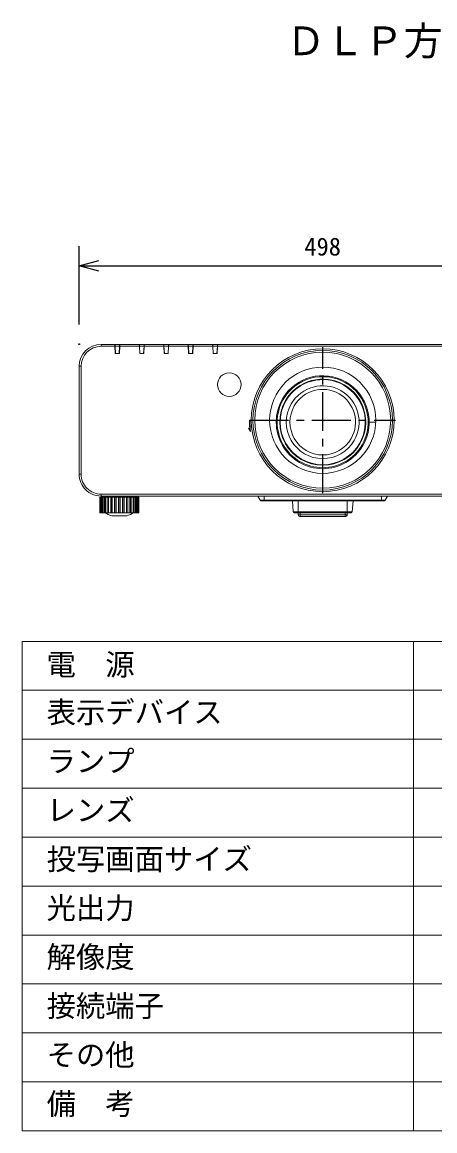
# Model space of a CAD drawing. Units: millimetres, scale not verified. Extents: x -63 to 62, y -57 to 57.
# Drawn here: x -62.5 to -20.3, y -56.5 to 56.7 of the extents above; entities that cross this region are included whole.
import ezdxf
from ezdxf.enums import TextEntityAlignment as Align

# ---------------------------------------------------------------- set-up
doc = ezdxf.new("R2010")
doc.units = ezdxf.units.MM
doc.header["$LTSCALE"] = 0.125
doc.header["$PDMODE"] = 32
doc.header["$PDSIZE"] = 0.0625
doc.linetypes.add('USER1', pattern=[50.8, 31.75, -6.35, 6.35, -6.35])
for name, color, linetype in [('0-0_0', 7, 'Continuous'), ('0-2_MOJI1', 7, 'Continuous'), ('0-4_DEFPOINTS', 7, 'Continuous'), ('0-6_SUNPO', 7, 'Continuous'), ('0-7_KIJUN', 7, 'USER1')]:
    doc.layers.add(name, color=color, linetype=linetype)
doc.layers.add('0-1_WAKU', color=1, linetype='Continuous', lineweight=18)
doc.layers.add('0-5_GAIKEI', color=1, linetype='Continuous', lineweight=18)
doc.styles.add('ＭＳ ゴシック', font='')
doc.styles.get('ＭＳ ゴシック').set_extended_font_data('MS Gothic')

# ---------------------------------------------------------------- blocks, each defined once
blk = doc.blocks.new('_OPEN30')
at = {"layer": '0-0_0'}
blk.add_line((0, 0), (-1, 0), dxfattribs=at)
blk.add_lwpolyline([(-1, 0.26795), (0, 0), (-1, -0.26795)], dxfattribs=at)
blk = doc.blocks.new('D6')
at = {"layer": '0-4_DEFPOINTS'}
for p in [(-7.021, 19.6108), (-56.821, 11.6108), (-7.021, 11.6108)]:
    blk.add_point(p, dxfattribs=at)
at = {"layer": '0-6_SUNPO'}
for p, q in [((-56.821, 13.6108), (-56.821, 21.6108)), ((-7.021, 13.6108), (-7.021, 21.6108)), ((-54.821, 19.6108), (-9.021, 19.6108))]:
    blk.add_line(p, q, dxfattribs=at)
at = {"layer": '0-6_SUNPO', "xscale": 2, "yscale": 2, "rotation": 180}
blk.add_blockref('_OPEN30', (-56.821, 19.6108), dxfattribs=at)
at = {"layer": '0-6_SUNPO', "xscale": 2, "yscale": 2}
blk.add_blockref('_OPEN30', (-7.021, 19.6108), dxfattribs=at)
at = {"layer": '0-6_SUNPO', "style": 'ＭＳ ゴシック'}
blk.add_text('498', height=1.833, dxfattribs=at).set_placement((-33.796, 20.1108), align=Align.BOTTOM_LEFT)

msp = doc.modelspace()

# ---------------------------------------------------------------- linework, layer by layer
at = {"layer": '0-1_WAKU', "color": 4}
for p, q in [((-62.511, -6.5084), (-62.511, -56.5084)), ((62.489, -6.5084), (-62.511, -6.5084)), ((-22.511, -56.5084), (-22.511, -6.5084)), ((-62.511, -56.5084), (62.489, -56.5084))]:
    msp.add_line(p, q, dxfattribs=at)
at = {"layer": '0-1_WAKU'}
for p, q in [((-62.511, -11.5084), (62.489, -11.5084)), ((-62.511, -16.5084), (62.489, -16.5084)), ((-62.511, -21.5084), (62.489, -21.5084)), ((-62.511, -26.5084), (62.489, -26.5084)), ((-62.511, -31.5084), (62.489, -31.5084)), ((-62.511, -36.5084), (62.489, -36.5084)), ((-62.511, -41.5084), (62.489, -41.5084)), ((-62.511, -46.5084), (62.489, -46.5084)), ((-62.511, -51.5084), (62.489, -51.5084))]:
    msp.add_line(p, q, dxfattribs=at)
at = {"layer": '0-5_GAIKEI', "color": 7}
for p, q in [((-50.5398, 23.8321), (-54.44, 23.8321)), ((-50.5398, 23.8321), (-50.5196, 23.8321)), ((-50.5196, 23.8321), (-50.0411, 23.8321)), ((-48.0196, 23.8321), (-47.5411, 23.8321)), ((-45.5196, 23.8321), (-45.0411, 23.8321)), ((-43.0196, 23.8321), (-42.5411, 23.8321)), ((-50.0228, 23.782), (-50.0402, 23.782)), ((-43.0205, 23.782), (-43.0372, 23.782)), ((-56.68, 10.5721), (-56.68, 21.5921)), ((-56.6364, 10.1321), (-56.6333, 10.1321)), ((-54.5605, 8.2321), (-54.5751, 8.2321)), ((-54.5751, 8.2321), (-54.5751, 6.6321)), ((-54.5324, 8.2321), (-54.5605, 8.2321)), ((-54.5025, 8.2321), (-54.5324, 8.2321)), ((-54.4594, 8.2321), (-54.5025, 8.2321)), ((-54.4303, 8.2321), (-54.4594, 8.2321)), ((-9.12, 8.3321), (-54.44, 8.3321)), ((-54.3458, 8.2321), (-54.4303, 8.2321)), ((-54.2761, 8.2321), (-54.3458, 8.2321)), ((-54.2473, 8.2321), (-54.2761, 8.2321)), ((-54.112, 8.2321), (-54.2473, 8.2321)), ((-54.0187, 8.2321), (-54.112, 8.2321)), ((-53.9915, 8.2321), (-54.0187, 8.2321)), ((-53.8113, 8.2321), (-53.9915, 8.2321)), ((-53.6985, 8.2321), (-53.8113, 8.2321)), ((-53.674, 8.2321), (-53.6985, 8.2321)), ((-53.4567, 8.2321), (-53.674, 8.2321)), ((-53.3293, 8.2321), (-53.4567, 8.2321)), ((-53.3481, 8.3321), (-53.3481, 8.2321)), ((-53.3086, 8.2321), (-53.3293, 8.2321)), ((-53.0683, 8.2321), (-53.3087, 8.2321)), ((-53.0637, 8.2321), (-53.0683, 8.2321)), ((-52.9274, 8.2321), (-53.0637, 8.2321)), ((-52.9115, 8.2321), (-52.9274, 8.2321)), ((-52.6602, 8.2321), (-52.9115, 8.2321)), ((-52.6497, 8.2321), (-52.6602, 8.2321)), ((-52.5103, 8.2321), (-52.6497, 8.2321)), ((-52.4998, 8.2321), (-52.5103, 8.2321)), ((-52.2485, 8.2321), (-52.4998, 8.2321)), ((-52.2326, 8.2321), (-52.2485, 8.2321)), ((-52.0962, 8.2321), (-52.2326, 8.2321)), ((-52.0916, 8.2321), (-52.0962, 8.2321)), ((-51.8513, 8.2321), (-52.0917, 8.2321)), ((-51.8307, 8.2321), (-51.8513, 8.2321)), ((-51.7033, 8.2321), (-51.8307, 8.2321)), ((-51.8119, 8.2321), (-51.8119, 8.3321)), ((-51.486, 8.2321), (-51.7033, 8.2321)), ((-51.4615, 8.2321), (-51.486, 8.2321)), ((-51.3488, 8.2321), (-51.4615, 8.2321)), ((-51.1685, 8.2321), (-51.3487, 8.2321)), ((-51.1412, 8.2321), (-51.1685, 8.2321)), ((-51.048, 8.2321), (-51.1413, 8.2321)), ((-50.9126, 8.2321), (-51.048, 8.2321)), ((-50.8838, 8.2321), (-50.9126, 8.2321)), ((-50.8141, 8.2321), (-50.8839, 8.2321)), ((-50.7297, 8.2321), (-50.8141, 8.2321)), ((-50.7006, 8.2321), (-50.7297, 8.2321)), ((-50.6575, 8.2321), (-50.7006, 8.2321)), ((-50.6276, 8.2321), (-50.6575, 8.2321)), ((-50.5995, 8.2321), (-50.6276, 8.2321)), ((-50.5849, 8.2321), (-50.5994, 8.2321)), ((-50.5849, 8.2321), (-50.5849, 6.6321)), ((-54.5751, 6.6321), (-54.5605, 6.6321)), ((-54.5605, 6.6321), (-54.5324, 6.6321)), ((-54.5324, 6.6321), (-54.5025, 6.6321)), ((-54.5025, 6.6321), (-54.4594, 6.6321)), ((-54.4594, 6.6321), (-54.4303, 6.6321)), ((-54.4303, 6.6321), (-54.3458, 6.6321)), ((-54.3458, 6.6321), (-54.2761, 6.6321)), ((-54.2761, 6.6321), (-54.2473, 6.6321)), ((-54.2473, 6.6321), (-54.112, 6.6321)), ((-54.112, 6.6321), (-54.0187, 6.6321)), ((-54.112, 6.6321), (-54.112, 6.6321)), ((-54.0187, 6.6321), (-53.9915, 6.6321)), ((-53.9915, 6.6321), (-53.8113, 6.6321)), ((-53.8113, 6.6321), (-53.6985, 6.6321)), ((-53.8112, 6.6321), (-53.8113, 6.6321)), ((-53.6985, 6.6321), (-53.674, 6.6321)), ((-53.674, 6.6321), (-53.4567, 6.6321)), ((-53.4567, 6.6321), (-53.3293, 6.6321)), ((-51.8119, 6.3321), (-53.3481, 6.3321)), ((-53.3293, 6.6321), (-53.3086, 6.6321)), ((-53.3087, 6.6321), (-53.0683, 6.6321)), ((-53.0683, 6.6321), (-53.0637, 6.6321)), ((-53.0637, 6.6321), (-52.9274, 6.6321)), ((-52.9274, 6.6321), (-52.9115, 6.6321)), ((-52.9115, 6.6321), (-52.6602, 6.6321)), ((-52.6602, 6.6321), (-52.6497, 6.6321)), ((-52.6497, 6.6321), (-52.5103, 6.6321)), ((-52.5103, 6.6321), (-52.4998, 6.6321)), ((-52.4998, 6.6321), (-52.2485, 6.6321)), ((-52.2485, 6.6321), (-52.2326, 6.6321)), ((-52.2326, 6.6321), (-52.0962, 6.6321)), ((-52.0962, 6.6321), (-52.0916, 6.6321)), ((-52.0917, 6.6321), (-51.8513, 6.6321)), ((-51.8513, 6.6321), (-51.8307, 6.6321)), ((-51.8307, 6.6321), (-51.7033, 6.6321)), ((-51.7033, 6.6321), (-51.486, 6.6321)), ((-51.486, 6.6321), (-51.4615, 6.6321)), ((-51.4615, 6.6321), (-51.3488, 6.6321)), ((-51.3487, 6.6321), (-51.1685, 6.6321)), ((-51.1685, 6.6321), (-51.1412, 6.6321)), ((-51.1413, 6.6321), (-51.048, 6.6321)), ((-51.0479, 6.6321), (-50.9126, 6.6321)), ((-50.9126, 6.6321), (-50.8838, 6.6321)), ((-50.8839, 6.6321), (-50.8141, 6.6321)), ((-50.8141, 6.6321), (-50.7297, 6.6321)), ((-50.7297, 6.6321), (-50.7006, 6.6321)), ((-50.7006, 6.6321), (-50.6575, 6.6321)), ((-50.6575, 6.6321), (-50.6276, 6.6321)), ((-50.6276, 6.6321), (-50.5995, 6.6321)), ((-50.5994, 6.6321), (-50.5849, 6.6321))]:
    msp.add_line(p, q, dxfattribs=at)
at = {"layer": '0-5_GAIKEI'}
for p, q in [((-54.44, 23.8321), (-54.44, 23.6321)), ((-53.0246, 23.5433), (-53.0196, 23.8321)), ((-53.0091, 23.6321), (-53.0196, 23.8321)), ((-52.5411, 23.8321), (-52.5516, 23.6321)), ((-52.5411, 23.8321), (-52.5359, 23.5333)), ((-50.5246, 23.5433), (-50.5196, 23.8321)), ((-50.5091, 23.6321), (-50.5196, 23.8321)), ((-50.0411, 23.8321), (-50.0516, 23.6321)), ((-50.0411, 23.8321), (-50.0359, 23.5333)), ((-48.0247, 23.5433), (-48.0196, 23.8321)), ((-48.0091, 23.6321), (-48.0196, 23.8321)), ((-47.5411, 23.8321), (-47.5516, 23.6321)), ((-47.5411, 23.8321), (-47.5359, 23.5333)), ((-45.5246, 23.5433), (-45.5196, 23.8321)), ((-45.5091, 23.6321), (-45.5196, 23.8321)), ((-45.0411, 23.8321), (-45.0516, 23.6321)), ((-45.0411, 23.8321), (-45.0359, 23.5333)), ((-43.0247, 23.5433), (-43.0196, 23.8321)), ((-43.0091, 23.6321), (-43.0196, 23.8321)), ((-42.5411, 23.8321), (-42.5516, 23.6321)), ((-42.5411, 23.8321), (-42.5359, 23.5333)), ((-53.0293, 23.6321), (-54.44, 23.6321)), ((-53.0205, 23.782), (-53.0372, 23.782)), ((-53.0091, 23.6321), (-52.9703, 22.8921)), ((-52.5516, 23.6321), (-53.0091, 23.6321)), ((-52.9905, 22.8921), (-52.9703, 22.8921)), ((-52.57, 22.8821), (-52.99, 22.8821)), ((-52.9703, 22.8921), (-52.5904, 22.8921)), ((-52.9703, 22.8921), (-52.97, 22.8821)), ((-52.5695, 22.8921), (-52.5904, 22.8921)), ((-52.5903, 22.8921), (-52.5516, 23.6321)), ((-50.5293, 23.6321), (-52.5307, 23.6321)), ((-50.5319, 23.682), (-50.5222, 23.682)), ((-50.5091, 23.6321), (-50.4703, 22.8921)), ((-50.0516, 23.6321), (-50.5091, 23.6321)), ((-50.4703, 22.8921), (-50.4905, 22.8921)), ((-50.07, 22.8821), (-50.49, 22.8821)), ((-50.4703, 22.8921), (-50.0904, 22.8921)), ((-50.0695, 22.8921), (-50.0904, 22.8921)), ((-50.0903, 22.8921), (-50.0516, 23.6321)), ((-48.0293, 23.6321), (-50.0307, 23.6321)), ((-48.0319, 23.682), (-48.0222, 23.682)), ((-48.0091, 23.6321), (-47.9703, 22.8921)), ((-47.5516, 23.6321), (-48.0091, 23.6321)), ((-47.9703, 22.8921), (-47.9905, 22.8921)), ((-47.57, 22.8821), (-47.99, 22.8821)), ((-47.9703, 22.8921), (-47.5904, 22.8921)), ((-47.5904, 22.8921), (-47.5516, 23.6321)), ((-47.5695, 22.8921), (-47.5904, 22.8921)), ((-45.5293, 23.6321), (-47.5307, 23.6321)), ((-45.5091, 23.6321), (-45.4703, 22.8921)), ((-45.0516, 23.6321), (-45.5091, 23.6321)), ((-45.4703, 22.8921), (-45.4905, 22.8921)), ((-45.07, 22.8821), (-45.49, 22.8821)), ((-45.4703, 22.8921), (-45.0904, 22.8921)), ((-45.0695, 22.8921), (-45.0904, 22.8921)), ((-45.0903, 22.8921), (-45.0516, 23.6321)), ((-45.0489, 23.682), (-45.0281, 23.682)), ((-43.0293, 23.6321), (-45.0307, 23.6321)), ((-43.0091, 23.6321), (-42.9703, 22.8921)), ((-42.5516, 23.6321), (-43.0091, 23.6321)), ((-42.9703, 22.8921), (-42.9905, 22.8921)), ((-42.57, 22.8821), (-42.99, 22.8821)), ((-42.9703, 22.8921), (-42.5904, 22.8921)), ((-42.5907, 22.8821), (-42.5904, 22.8921)), ((-42.5904, 22.8921), (-42.5695, 22.8921)), ((-42.5903, 22.8921), (-42.5516, 23.6321)), ((-42.5384, 23.682), (-42.5281, 23.682)), ((-9.12, 23.6321), (-42.5307, 23.6321)), ((-56.48, 21.5921), (-56.68, 21.5921)), ((-56.48, 21.5921), (-56.48, 10.5721)), ((-35.8936, 18.2571), (-35.807, 18.2071)), ((-28.4502, 18.5995), (-28.4508, 18.599)), ((-35.5905, 18.0821), (-35.5472, 18.0571)), ((-39.2643, 16.0794), (-39.2144, 16.0776)), ((-27.03, 15.8787), (-26.3588, 15.8787)), ((-39.3707, 15.2585), (-39.2399, 15.2628)), ((-39.1542, 14.9323), (-39.3707, 15.2585)), ((-35.4674, 13.29), (-35.4665, 13.2907)), ((-27.753, 13.5571), (-27.6664, 13.5071)), ((-56.48, 10.5721), (-56.68, 10.5721)), ((-54.5605, 8.2321), (-54.5605, 6.6321)), ((-54.5324, 8.2321), (-54.5324, 6.6321)), ((-54.5025, 8.2321), (-54.5025, 6.6321)), ((-54.4594, 8.2321), (-54.4594, 6.6321)), ((-54.44, 8.5321), (-9.12, 8.5321)), ((-54.44, 8.5321), (-54.44, 8.3321)), ((-54.4303, 8.2321), (-54.4303, 6.6321)), ((-54.3458, 8.2321), (-54.3458, 6.6321)), ((-54.2761, 8.2321), (-54.2761, 6.6321)), ((-54.2473, 8.2321), (-54.2473, 6.6321)), ((-54.112, 8.2321), (-54.112, 6.6321)), ((-54.0187, 8.2321), (-54.0187, 6.6321)), ((-53.9915, 8.2321), (-53.9915, 6.6321)), ((-53.8113, 8.2321), (-53.8113, 6.6321)), ((-53.6985, 8.2321), (-53.6985, 6.6321)), ((-53.674, 8.2321), (-53.674, 6.6321)), ((-53.4567, 8.2321), (-53.4567, 6.6321)), ((-53.3293, 8.2321), (-53.3293, 6.6321)), ((-53.3087, 8.2321), (-53.3087, 6.6321)), ((-53.0683, 8.2321), (-53.0683, 6.6321)), ((-53.0637, 8.2321), (-53.0637, 6.6321)), ((-52.9274, 8.2321), (-52.9274, 6.6321)), ((-52.9115, 8.2321), (-52.9115, 6.6321)), ((-52.6602, 8.2321), (-52.6602, 6.6321)), ((-52.6497, 8.2321), (-52.6497, 6.6321)), ((-52.5103, 8.2321), (-52.5103, 6.6321)), ((-52.4998, 8.2321), (-52.4998, 6.6321)), ((-52.2485, 8.2321), (-52.2485, 6.6321)), ((-52.2326, 8.2321), (-52.2326, 6.6321)), ((-52.0962, 8.2321), (-52.0962, 6.6321)), ((-52.0917, 8.2321), (-52.0917, 6.6321)), ((-51.8513, 8.2321), (-51.8513, 6.6321)), ((-51.8307, 8.2321), (-51.8307, 6.6321)), ((-51.7033, 8.2321), (-51.7033, 6.6321)), ((-51.486, 8.2321), (-51.486, 6.6321)), ((-51.4615, 8.2321), (-51.4615, 6.6321)), ((-51.3487, 8.2321), (-51.3487, 6.6321)), ((-51.1685, 8.2321), (-51.1685, 6.6321)), ((-51.1413, 8.2321), (-51.1413, 6.6321)), ((-51.0479, 8.2321), (-51.0479, 6.6321)), ((-50.9126, 8.2321), (-50.9126, 6.6321)), ((-50.8839, 8.2321), (-50.8839, 6.6321)), ((-50.8141, 8.2321), (-50.8141, 6.6321)), ((-50.7297, 8.2321), (-50.7297, 6.6321)), ((-50.7006, 8.2321), (-50.7006, 6.6321)), ((-50.6575, 8.2321), (-50.6575, 6.6321)), ((-50.6276, 8.2321), (-50.6276, 6.6321)), ((-50.5994, 8.2321), (-50.5994, 6.6321)), ((-38.1786, 7.9321), (-38.4095, 8.3321)), ((-38.1786, 7.9321), (-37.78, 7.9321)), ((-37.78, 7.9321), (-37.78, 8.3321)), ((-37.78, 7.9321), (-37.78, 7.8321)), ((-25.78, 7.9321), (-25.78, 8.3321)), ((-25.78, 7.9321), (-25.78, 7.8321)), ((-25.3814, 7.9321), (-25.1504, 8.3321)), ((-34.788, 6.7234), (-34.885, 7.8321)), ((-29.28, 6.7234), (-29.28, 7.8321)), ((-28.772, 6.7234), (-28.675, 7.8321)), ((-34.28, 6.4321), (-34.28, 6.6321)), ((-34.28, 6.4321), (-34.08, 6.4321)), ((-34.08, 6.4321), (-34.08, 6.2321)), ((-29.48, 6.2321), (-34.08, 6.2321)), ((-29.48, 6.4321), (-29.28, 6.4321)), ((-29.48, 6.2321), (-29.48, 6.4321)), ((-29.28, 6.6321), (-29.28, 6.4321))]:
    msp.add_line(p, q, dxfattribs=at)
for points in [[(-52.99, 22.8821), (-53.0293, 23.6321), (-53.0398, 23.8321)], [(-52.5202, 23.8321), (-52.5307, 23.6321), (-52.57, 22.8821)], [(-50.49, 22.8821), (-50.5293, 23.6321), (-50.5398, 23.8321)], [(-50.0202, 23.8321), (-50.0307, 23.6321), (-50.07, 22.8821)], [(-47.99, 22.8821), (-48.0293, 23.6321), (-48.0398, 23.8321)], [(-47.5202, 23.8321), (-47.5307, 23.6321), (-47.57, 22.8821)], [(-45.49, 22.8821), (-45.5293, 23.6321), (-45.5398, 23.8321)], [(-45.0202, 23.8321), (-45.0307, 23.6321), (-45.07, 22.8821)], [(-42.99, 22.8821), (-43.0293, 23.6321), (-43.0398, 23.8321)], [(-42.5202, 23.8321), (-42.5307, 23.6321), (-42.57, 22.8821)], [(-37.78, 7.9321), (-25.78, 7.9321), (-25.3814, 7.9321)], [(-25.5546, 7.8321), (-25.78, 7.8321), (-37.78, 7.8321), (-38.0054, 7.8321)], [(-34.788, 6.7234), (-34.28, 6.7234), (-34.28, 7.8321)], [(-28.8716, 6.6321), (-29.28, 6.6321), (-34.28, 6.6321), (-34.6884, 6.6321)], [(-34.28, 6.6321), (-34.28, 6.7234), (-29.28, 6.7234)], [(-34.08, 6.6321), (-34.08, 6.4321), (-29.48, 6.4321), (-29.48, 6.6321)], [(-29.28, 6.6321), (-29.28, 6.7234), (-28.772, 6.7234)]]:
    msp.add_lwpolyline(points, dxfattribs=at)
at = {"layer": '0-5_GAIKEI', "color": 7}
for points in [[(-50.0411, 23.8321), (-50.0202, 23.8321), (-48.0398, 23.8321), (-48.0196, 23.8321)], [(-47.5411, 23.8321), (-47.5202, 23.8321), (-45.5398, 23.8321), (-45.5196, 23.8321)], [(-45.0411, 23.8321), (-45.0202, 23.8321), (-43.0398, 23.8321), (-43.0196, 23.8321)], [(-42.5411, 23.8321), (-42.5202, 23.8321), (-9.12, 23.8321)]]:
    msp.add_lwpolyline(points, dxfattribs=at)
at = {"layer": '0-5_GAIKEI'}
for centre, radius in [((-31.78, 16.0821), 7.3018), ((-31.78, 16.0821), 7.1325), ((-31.78, 16.0821), 6.95), ((-41.33, 19.7221), 1.2024), ((-31.78, 16.0821), 5.4268)]:
    msp.add_circle(centre, radius, dxfattribs=at)
at = {"layer": '0-5_GAIKEI', "color": 7}
for centre, radius, start, end in [((-54.44, 21.5921), 2.24, 89.99998, 179.99996), ((-56.3843, 22.2097), 0.2, 162.37704, 177.35395), ((-54.44, 10.5721), 2.24, 179.99996, 270), ((-55.0474, 8.677), 0.25, 252.22949, 257.07368), ((-52.58, 9.2321), 3, 240.0735, 255.16483), ((-52.58, 9.2321), 3, 284.83512, 299.92645)]:
    msp.add_arc(centre, radius, start, end, dxfattribs=at)
at = {"layer": '0-5_GAIKEI'}
for centre, radius, start, end in [((-54.44, 21.5921), 2.04, 89.99998, 179.99996), ((-31.78, 15.8821), 4.75, 330, 149.99997), ((-31.78, 15.8821), 4.65, 330, 149.99997), ((-31.78, 15.8821), 4.4, 330, 149.99997), ((-31.78, 15.8821), 4.35, 330, 149.99997), ((-31.78, 15.8821), 3.72, 330, 149.99997), ((-31.78, 15.8821), 4.75, 149.99997, 329.99999), ((-31.78, 15.8821), 4.65, 149.99997, 329.99999), ((-35.9021, 18.1099), 0.0712, 126.25665, 179.99996), ((-31.78, 15.8821), 3.3512, 330, 149.99997), ((-31.78, 15.8821), 4.4, 149.99997, 329.99999), ((-31.78, 15.8821), 4.35, 149.99997, 329.99999), ((-31.78, 15.8821), 3.72, 149.99997, 329.99999), ((-31.78, 15.8821), 3.3512, 149.99997, 329.99999), ((-31.7901, 15.8945), 7.4766, 178.58251, 184.84645), ((-31.7537, 15.8951), 7.4629, 178.59879, 187.41263), ((-54.44, 10.5721), 2.04, 179.99996, 270), ((-38.0054, 8.0321), 0.2, 209.99996, 270), ((-25.5546, 8.0321), 0.2, 270, 329.99999), ((-34.6884, 6.7321), 0.1, 184.99999, 270), ((-34.08, 6.4321), 0.2, 179.99996, 270), ((-29.48, 6.4321), 0.2, 270, 359.99998), ((-28.8716, 6.7321), 0.1, 270, 355.00001)]:
    msp.add_arc(centre, radius, start, end, dxfattribs=at)
at = {"layer": '0-7_KIJUN'}
for p, q in [((-31.78, 8.6321), (-31.78, 23.5321)), ((-39.23, 16.0821), (-24.33, 16.0821))]:
    msp.add_line(p, q, dxfattribs=at)

# ---------------------------------------------------------------- block references
at = {"layer": '0-6_SUNPO'}
msp.add_blockref('D6', (0.141, 12.2451), dxfattribs=at)

# ---------------------------------------------------------------- texts
at = {"layer": '0-2_MOJI1', "style": 'ＭＳ ゴシック'}
for s, height, p in [('ＤＬＰ方式プロジェクター', 2.933, (-35.511, 52.4916)), ('電\u3000源', 2.199, (-60.011, -10.6403)), ('表示デバイス', 2.199, (-60.011, -15.5084)), ('ランプ', 2.199, (-60.011, -20.5084)), ('レンズ', 2.199, (-60.011, -25.5084)), ('投写画面サイズ', 2.199, (-60.011, -30.5084)), ('光出力', 2.199, (-60.011, -35.5084)), ('解像度', 2.199, (-60.011, -40.5084)), ('接続端子', 2.199, (-60.011, -45.5084)), ('その他', 2.199, (-60.011, -50.5084)), ('備\u3000考', 2.199, (-60.011, -55.5084))]:
    msp.add_text(s, height=height, dxfattribs=at).set_placement(p, align=Align.BOTTOM_LEFT)

doc.saveas('drawing.dxf')
